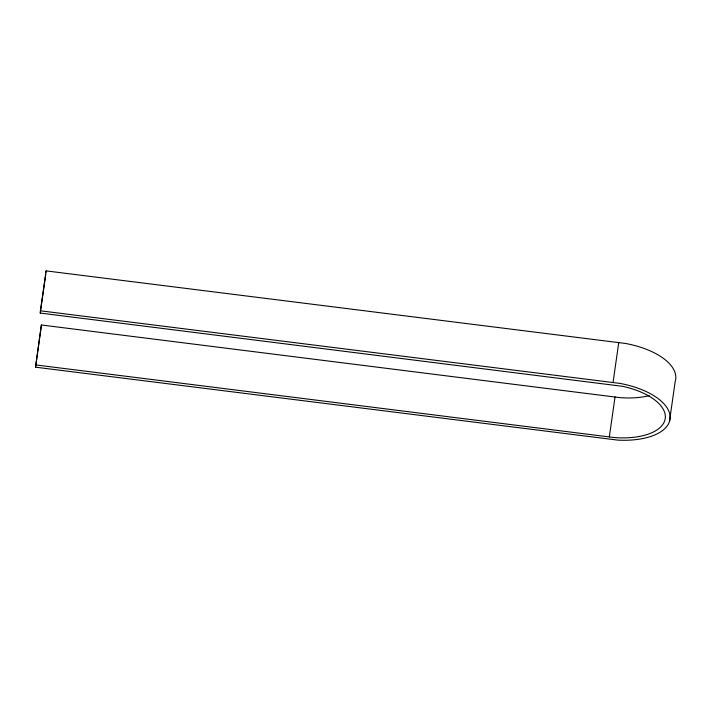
<?xml version="1.0" encoding="UTF-8"?>
<svg xmlns="http://www.w3.org/2000/svg" width="711" height="711" viewBox="0 0 711 711"><rect width="100%" height="100%" fill="white"/><g stroke="black" fill="none" stroke-linecap="round" stroke-linejoin="round"><path stroke-width="1.07" d="M669.486 421.481L675.183 381.558A59.484 28.502 8.1 0 0 625.529 343.475L46.099 270.882L40.411 310.796L619.841 383.389A59.484 28.502 8.1 0 1 670.126 417.801A59.484 28.502 8.1 0 1 617.797 440.118L35.55 367.187L41.398 324.998L619.272 397.565A54.64 26.183 8.1 0 0 649.196 395.636M35.701 364.921L613.584 437.478A54.64 26.183 8.1 0 0 665.14 419.01A54.64 26.183 8.1 0 0 622.747 386.349L40.26 313.062L40.411 310.796M41.398 324.998L35.55 367.187M46.002 272.384L46.099 270.882M40.26 313.062L45.797 274.224M613.042 382.589L618.73 342.675M609.345 436.838L615.033 396.925"/></g></svg>
